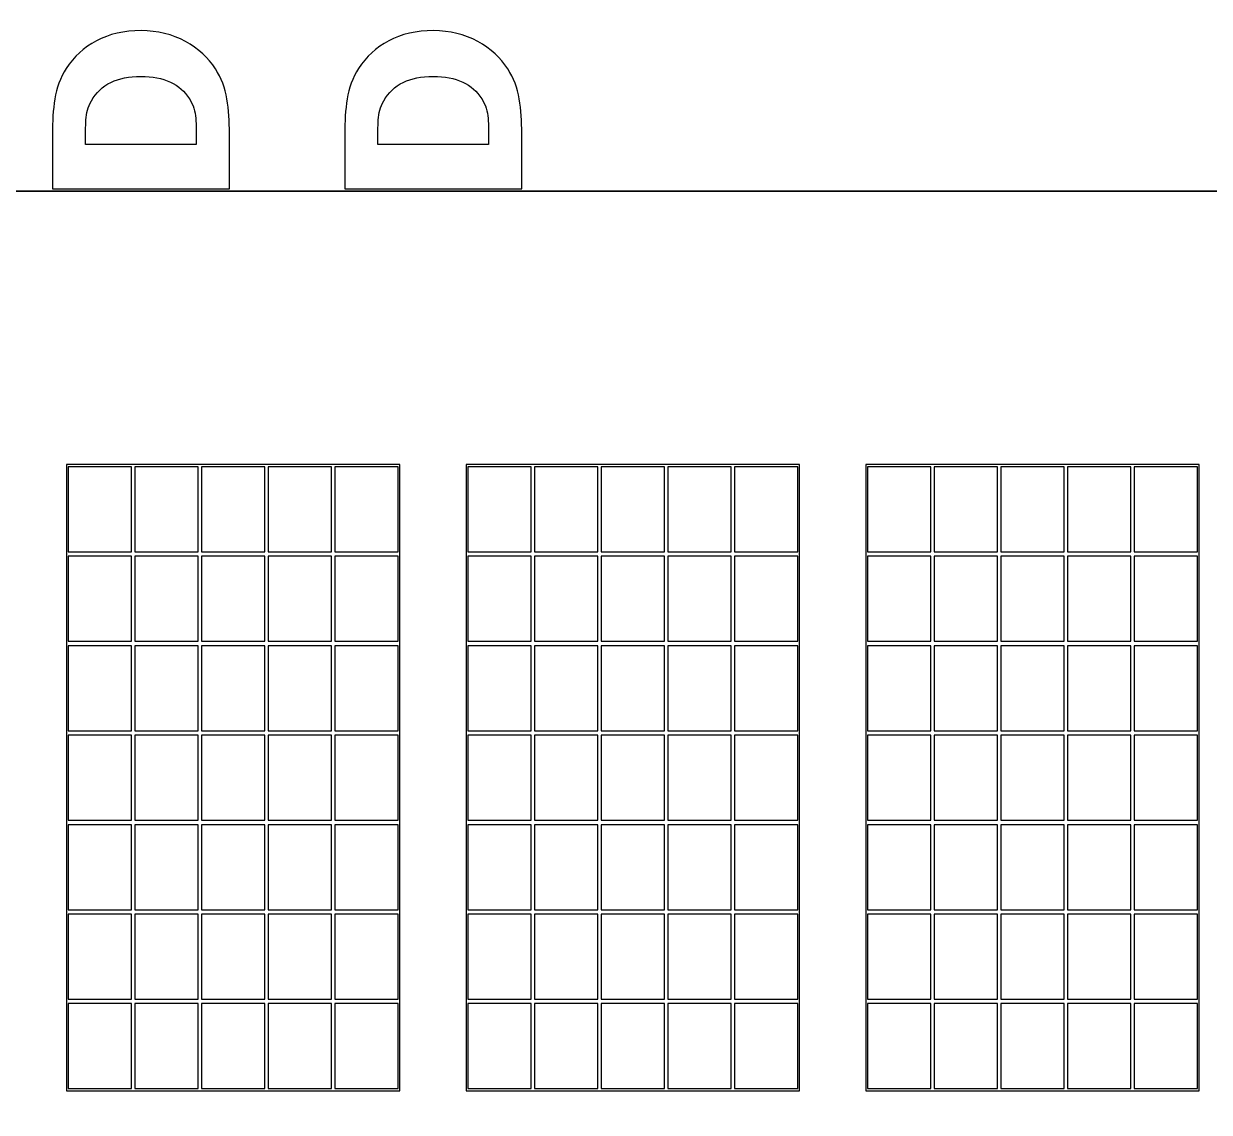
# Model space of a CAD drawing. Header units: centimetres. Extents: x -64.7 to 31.2, y -38.5 to 7.
# Drawn here: x -1.856 to -0.825, y 5.15 to 6.095 of the extents above; entities that cross this region are included whole.
import ezdxf

# ---------------------------------------------------------------- set-up
doc = ezdxf.new("R2010")
doc.units = ezdxf.units.CM
doc.header["$MEASUREMENT"] = 0
doc.layers.add('Layer 1', color=7, linetype='Continuous')

msp = doc.modelspace()

# ---------------------------------------------------------------- linework, layer by layer
at = {"layer": 'Layer 1', "color": 114, "lineweight": 35}
msp.add_open_spline([(-5.5, 6.95), (-5.5, 6.95), (2.5, 6.95), (2.5, 6.95), (2.5, 6.95), (2.5, 6.95), (2.5, 3.35), (2.5, 3.35), (2.5, 3.35), (2.5, 3.35), (-5.5, 3.35), (-5.5, 3.35), (-5.5, 3.35), (-5.5, 3.35), (-5.5, 6.95), (-5.5, 6.95)], degree=3, knots=[0, 0, 0, 0, 0.25, 0.25, 0.25, 0.25, 0.5, 0.5, 0.5, 0.5, 0.75, 0.75, 0.75, 0.75, 1, 1, 1, 1], dxfattribs=at)
at = {"layer": 'Layer 1', "color": 250, "lineweight": 35}
msp.add_open_spline([(-4.8, 6.41), (-4.8, 6.41), (1.8, 6.41), (1.8, 6.41), (1.8, 6.41), (1.8, 6.41), (1.8, 3.89), (1.8, 3.89), (1.8, 3.89), (1.8, 3.89), (-4.8, 3.89), (-4.8, 3.89), (-4.8, 3.89), (-4.8, 3.89), (-4.8, 6.41), (-4.8, 6.41)], degree=3, knots=[0, 0, 0, 0, 0.25, 0.25, 0.25, 0.25, 0.5, 0.5, 0.5, 0.5, 0.75, 0.75, 0.75, 0.75, 1, 1, 1, 1], dxfattribs=at)
at = {"layer": 'Layer 1', "color": 7}
for points in [[(-1.75358, 6.08944), (-1.73922, 6.08944), (-1.72642, 6.0863), (-1.71506, 6.08002), (-1.71506, 6.08002), (-1.70373, 6.07378), (-1.69505, 6.06584), (-1.68899, 6.05624), (-1.68899, 6.05624), (-1.6838, 6.04827), (-1.68048, 6.03956), (-1.679, 6.03017), (-1.679, 6.03017), (-1.67752, 6.02075), (-1.67678, 6.01073), (-1.67678, 6.00012), (-1.67678, 6.00012), (-1.67678, 6.00012), (-1.67678, 5.95196), (-1.67678, 5.95196), (-1.67678, 5.95196), (-1.67678, 5.95196), (-1.83066, 5.95196), (-1.83066, 5.95196), (-1.83066, 5.95196), (-1.83066, 5.95196), (-1.83066, 5.99973), (-1.83066, 5.99973), (-1.83066, 5.99973), (-1.83066, 6.01052), (-1.82996, 6.02068), (-1.82858, 6.0301), (-1.82858, 6.0301), (-1.82721, 6.03956), (-1.82389, 6.04841), (-1.81856, 6.05667), (-1.81856, 6.05667), (-1.81211, 6.06679), (-1.80336, 6.0748), (-1.79239, 6.08066), (-1.79239, 6.08066), (-1.78138, 6.08651), (-1.76843, 6.08944), (-1.75358, 6.08944)], [(-1.49958, 6.08944), (-1.48522, 6.08944), (-1.47242, 6.0863), (-1.46106, 6.08002), (-1.46106, 6.08002), (-1.44973, 6.07378), (-1.44105, 6.06584), (-1.43499, 6.05624), (-1.43499, 6.05624), (-1.4298, 6.04827), (-1.42648, 6.03956), (-1.425, 6.03017), (-1.425, 6.03017), (-1.42352, 6.02075), (-1.42278, 6.01073), (-1.42278, 6.00012), (-1.42278, 6.00012), (-1.42278, 6.00012), (-1.42278, 5.95196), (-1.42278, 5.95196), (-1.42278, 5.95196), (-1.42278, 5.95196), (-1.57666, 5.95196), (-1.57666, 5.95196), (-1.57666, 5.95196), (-1.57666, 5.95196), (-1.57666, 5.99973), (-1.57666, 5.99973), (-1.57666, 5.99973), (-1.57666, 6.01052), (-1.57596, 6.02068), (-1.57458, 6.0301), (-1.57458, 6.0301), (-1.57321, 6.03956), (-1.56989, 6.04841), (-1.56456, 6.05667), (-1.56456, 6.05667), (-1.55811, 6.06679), (-1.54936, 6.0748), (-1.53839, 6.08066), (-1.53839, 6.08066), (-1.52738, 6.08651), (-1.51443, 6.08944), (-1.49958, 6.08944)], [(-1.75386, 6.04975), (-1.76402, 6.04975), (-1.77267, 6.04802), (-1.77986, 6.04453), (-1.77986, 6.04453), (-1.7871, 6.04104), (-1.7927, 6.03571), (-1.79676, 6.02844), (-1.79676, 6.02844), (-1.79969, 6.02322), (-1.80124, 6.01772), (-1.80152, 6.01197), (-1.80152, 6.01197), (-1.80181, 6.00622), (-1.80195, 5.99934), (-1.80195, 5.99137), (-1.80195, 5.99137), (-1.80195, 5.99137), (-1.80195, 5.99063), (-1.80195, 5.99063), (-1.80195, 5.99063), (-1.80195, 5.99063), (-1.7056, 5.99063), (-1.7056, 5.99063), (-1.7056, 5.99063), (-1.7056, 5.99063), (-1.7056, 5.99137), (-1.7056, 5.99137), (-1.7056, 5.99137), (-1.7056, 6.00004), (-1.70574, 6.00735), (-1.70606, 6.01331), (-1.70606, 6.01331), (-1.70638, 6.01927), (-1.70821, 6.02495), (-1.7116, 6.03031), (-1.7116, 6.03031), (-1.71559, 6.03666), (-1.72112, 6.0415), (-1.72815, 6.04478), (-1.72815, 6.04478), (-1.73517, 6.04809), (-1.74374, 6.04975), (-1.75386, 6.04975)], [(-1.49986, 6.04975), (-1.51002, 6.04975), (-1.51867, 6.04802), (-1.52586, 6.04453), (-1.52586, 6.04453), (-1.5331, 6.04104), (-1.5387, 6.03571), (-1.54276, 6.02844), (-1.54276, 6.02844), (-1.54569, 6.02322), (-1.54724, 6.01772), (-1.54752, 6.01197), (-1.54752, 6.01197), (-1.54781, 6.00622), (-1.54795, 5.99934), (-1.54795, 5.99137), (-1.54795, 5.99137), (-1.54795, 5.99137), (-1.54795, 5.99063), (-1.54795, 5.99063), (-1.54795, 5.99063), (-1.54795, 5.99063), (-1.4516, 5.99063), (-1.4516, 5.99063), (-1.4516, 5.99063), (-1.4516, 5.99063), (-1.4516, 5.99137), (-1.4516, 5.99137), (-1.4516, 5.99137), (-1.4516, 6.00004), (-1.45174, 6.00735), (-1.45206, 6.01331), (-1.45206, 6.01331), (-1.45238, 6.01927), (-1.45421, 6.02495), (-1.4576, 6.03031), (-1.4576, 6.03031), (-1.46159, 6.03666), (-1.46712, 6.0415), (-1.47415, 6.04478), (-1.47415, 6.04478), (-1.48117, 6.04809), (-1.48974, 6.04975), (-1.49986, 6.04975)]]:
    msp.add_open_spline(points, degree=3, knots=[0, 0, 0, 0, 0.0909091, 0.0909091, 0.0909091, 0.0909091, 0.1818182, 0.1818182, 0.1818182, 0.1818182, 0.2727273, 0.2727273, 0.2727273, 0.2727273, 0.3636364, 0.3636364, 0.3636364, 0.3636364, 0.4545455, 0.4545455, 0.4545455, 0.4545455, 0.5454545, 0.5454545, 0.5454545, 0.5454545, 0.6363636, 0.6363636, 0.6363636, 0.6363636, 0.7272727, 0.7272727, 0.7272727, 0.7272727, 0.8181818, 0.8181818, 0.8181818, 0.8181818, 0.9090909, 0.9090909, 0.9090909, 0.9090909, 1, 1, 1, 1], dxfattribs=at)
at = {"layer": 'Layer 1', "color": 250, "lineweight": 18}
for points in [[(-1.75358, 6.08944), (-1.73922, 6.08944), (-1.72642, 6.0863), (-1.71506, 6.08002), (-1.71506, 6.08002), (-1.70373, 6.07378), (-1.69505, 6.06584), (-1.68899, 6.05624), (-1.68899, 6.05624), (-1.6838, 6.04827), (-1.68048, 6.03956), (-1.679, 6.03017), (-1.679, 6.03017), (-1.67752, 6.02075), (-1.67678, 6.01073), (-1.67678, 6.00012), (-1.67678, 6.00012), (-1.67678, 6.00012), (-1.67678, 5.95196), (-1.67678, 5.95196), (-1.67678, 5.95196), (-1.67678, 5.95196), (-1.83066, 5.95196), (-1.83066, 5.95196), (-1.83066, 5.95196), (-1.83066, 5.95196), (-1.83066, 5.99973), (-1.83066, 5.99973), (-1.83066, 5.99973), (-1.83066, 6.01052), (-1.82996, 6.02068), (-1.82858, 6.0301), (-1.82858, 6.0301), (-1.82721, 6.03956), (-1.82389, 6.04841), (-1.81856, 6.05667), (-1.81856, 6.05667), (-1.81211, 6.06679), (-1.80336, 6.0748), (-1.79239, 6.08066), (-1.79239, 6.08066), (-1.78138, 6.08651), (-1.76843, 6.08944), (-1.75358, 6.08944)], [(-1.49958, 6.08944), (-1.48522, 6.08944), (-1.47242, 6.0863), (-1.46106, 6.08002), (-1.46106, 6.08002), (-1.44973, 6.07378), (-1.44105, 6.06584), (-1.43499, 6.05624), (-1.43499, 6.05624), (-1.4298, 6.04827), (-1.42648, 6.03956), (-1.425, 6.03017), (-1.425, 6.03017), (-1.42352, 6.02075), (-1.42278, 6.01073), (-1.42278, 6.00012), (-1.42278, 6.00012), (-1.42278, 6.00012), (-1.42278, 5.95196), (-1.42278, 5.95196), (-1.42278, 5.95196), (-1.42278, 5.95196), (-1.57666, 5.95196), (-1.57666, 5.95196), (-1.57666, 5.95196), (-1.57666, 5.95196), (-1.57666, 5.99973), (-1.57666, 5.99973), (-1.57666, 5.99973), (-1.57666, 6.01052), (-1.57596, 6.02068), (-1.57458, 6.0301), (-1.57458, 6.0301), (-1.57321, 6.03956), (-1.56989, 6.04841), (-1.56456, 6.05667), (-1.56456, 6.05667), (-1.55811, 6.06679), (-1.54936, 6.0748), (-1.53839, 6.08066), (-1.53839, 6.08066), (-1.52738, 6.08651), (-1.51443, 6.08944), (-1.49958, 6.08944)], [(-1.75386, 6.04975), (-1.76402, 6.04975), (-1.77267, 6.04802), (-1.77986, 6.04453), (-1.77986, 6.04453), (-1.7871, 6.04104), (-1.7927, 6.03571), (-1.79676, 6.02844), (-1.79676, 6.02844), (-1.79969, 6.02322), (-1.80124, 6.01772), (-1.80152, 6.01197), (-1.80152, 6.01197), (-1.80181, 6.00622), (-1.80195, 5.99934), (-1.80195, 5.99137), (-1.80195, 5.99137), (-1.80195, 5.99137), (-1.80195, 5.99063), (-1.80195, 5.99063), (-1.80195, 5.99063), (-1.80195, 5.99063), (-1.7056, 5.99063), (-1.7056, 5.99063), (-1.7056, 5.99063), (-1.7056, 5.99063), (-1.7056, 5.99137), (-1.7056, 5.99137), (-1.7056, 5.99137), (-1.7056, 6.00004), (-1.70574, 6.00735), (-1.70606, 6.01331), (-1.70606, 6.01331), (-1.70638, 6.01927), (-1.70821, 6.02495), (-1.7116, 6.03031), (-1.7116, 6.03031), (-1.71559, 6.03666), (-1.72112, 6.0415), (-1.72815, 6.04478), (-1.72815, 6.04478), (-1.73517, 6.04809), (-1.74374, 6.04975), (-1.75386, 6.04975)], [(-1.49986, 6.04975), (-1.51002, 6.04975), (-1.51867, 6.04802), (-1.52586, 6.04453), (-1.52586, 6.04453), (-1.5331, 6.04104), (-1.5387, 6.03571), (-1.54276, 6.02844), (-1.54276, 6.02844), (-1.54569, 6.02322), (-1.54724, 6.01772), (-1.54752, 6.01197), (-1.54752, 6.01197), (-1.54781, 6.00622), (-1.54795, 5.99934), (-1.54795, 5.99137), (-1.54795, 5.99137), (-1.54795, 5.99137), (-1.54795, 5.99063), (-1.54795, 5.99063), (-1.54795, 5.99063), (-1.54795, 5.99063), (-1.4516, 5.99063), (-1.4516, 5.99063), (-1.4516, 5.99063), (-1.4516, 5.99063), (-1.4516, 5.99137), (-1.4516, 5.99137), (-1.4516, 5.99137), (-1.4516, 6.00004), (-1.45174, 6.00735), (-1.45206, 6.01331), (-1.45206, 6.01331), (-1.45238, 6.01927), (-1.45421, 6.02495), (-1.4576, 6.03031), (-1.4576, 6.03031), (-1.46159, 6.03666), (-1.46712, 6.0415), (-1.47415, 6.04478), (-1.47415, 6.04478), (-1.48117, 6.04809), (-1.48974, 6.04975), (-1.49986, 6.04975)]]:
    msp.add_open_spline(points, degree=3, knots=[0, 0, 0, 0, 0.0909091, 0.0909091, 0.0909091, 0.0909091, 0.1818182, 0.1818182, 0.1818182, 0.1818182, 0.2727273, 0.2727273, 0.2727273, 0.2727273, 0.3636364, 0.3636364, 0.3636364, 0.3636364, 0.4545455, 0.4545455, 0.4545455, 0.4545455, 0.5454545, 0.5454545, 0.5454545, 0.5454545, 0.6363636, 0.6363636, 0.6363636, 0.6363636, 0.7272727, 0.7272727, 0.7272727, 0.7272727, 0.8181818, 0.8181818, 0.8181818, 0.8181818, 0.9090909, 0.9090909, 0.9090909, 0.9090909, 1, 1, 1, 1], dxfattribs=at)
at = {"layer": 'Layer 1', "color": 52, "lineweight": 35}
msp.add_open_spline([(-4.3105, 5.95), (-4.3105, 5.95), (1.3105, 5.95), (1.3105, 5.95), (1.3105, 5.95), (1.3105, 5.95), (1.3105, 4.35), (1.3105, 4.35), (1.3105, 4.35), (1.3105, 4.35), (-4.3105, 4.35), (-4.3105, 4.35), (-4.3105, 4.35), (-4.3105, 4.35), (-4.3105, 5.95), (-4.3105, 5.95)], degree=3, knots=[0, 0, 0, 0, 0.25, 0.25, 0.25, 0.25, 0.5, 0.5, 0.5, 0.5, 0.75, 0.75, 0.75, 0.75, 1, 1, 1, 1], dxfattribs=at)
at = {"layer": 'Layer 1', "color": 52}
for points in [[(-1.81849, 5.71262), (-1.81849, 5.71262), (-1.52886, 5.71262), (-1.52886, 5.71262), (-1.52886, 5.71262), (-1.52886, 5.71262), (-1.52886, 5.16859), (-1.52886, 5.16859), (-1.52886, 5.16859), (-1.52886, 5.16859), (-1.81849, 5.16859), (-1.81849, 5.16859), (-1.81849, 5.16859), (-1.81849, 5.16859), (-1.81849, 5.71262), (-1.81849, 5.71262)], [(-1.81705, 5.71068), (-1.81705, 5.71068), (-1.76202, 5.71068), (-1.76202, 5.71068), (-1.76202, 5.71068), (-1.76202, 5.71068), (-1.76202, 5.63684), (-1.76202, 5.63684), (-1.76202, 5.63684), (-1.76202, 5.63684), (-1.81705, 5.63684), (-1.81705, 5.63684), (-1.81705, 5.63684), (-1.81705, 5.63684), (-1.81705, 5.71068), (-1.81705, 5.71068)], [(-1.64327, 5.71068), (-1.64327, 5.71068), (-1.58824, 5.71068), (-1.58824, 5.71068), (-1.58824, 5.71068), (-1.58824, 5.71068), (-1.58824, 5.63684), (-1.58824, 5.63684), (-1.58824, 5.63684), (-1.58824, 5.63684), (-1.64327, 5.63684), (-1.64327, 5.63684), (-1.64327, 5.63684), (-1.64327, 5.63684), (-1.64327, 5.71068), (-1.64327, 5.71068)], [(-1.58534, 5.71068), (-1.58534, 5.71068), (-1.53031, 5.71068), (-1.53031, 5.71068), (-1.53031, 5.71068), (-1.53031, 5.71068), (-1.53031, 5.63684), (-1.53031, 5.63684), (-1.53031, 5.63684), (-1.53031, 5.63684), (-1.58534, 5.63684), (-1.58534, 5.63684), (-1.58534, 5.63684), (-1.58534, 5.63684), (-1.58534, 5.71068), (-1.58534, 5.71068)], [(-1.47114, 5.71262), (-1.47114, 5.71262), (-1.18151, 5.71262), (-1.18151, 5.71262), (-1.18151, 5.71262), (-1.18151, 5.71262), (-1.18151, 5.16859), (-1.18151, 5.16859), (-1.18151, 5.16859), (-1.18151, 5.16859), (-1.47114, 5.16859), (-1.47114, 5.16859), (-1.47114, 5.16859), (-1.47114, 5.16859), (-1.47114, 5.71262), (-1.47114, 5.71262)], [(-1.46969, 5.71068), (-1.46969, 5.71068), (-1.41466, 5.71068), (-1.41466, 5.71068), (-1.41466, 5.71068), (-1.41466, 5.71068), (-1.41466, 5.63684), (-1.41466, 5.63684), (-1.41466, 5.63684), (-1.41466, 5.63684), (-1.46969, 5.63684), (-1.46969, 5.63684), (-1.46969, 5.63684), (-1.46969, 5.63684), (-1.46969, 5.71068), (-1.46969, 5.71068)], [(-1.41176, 5.71068), (-1.41176, 5.71068), (-1.35673, 5.71068), (-1.35673, 5.71068), (-1.35673, 5.71068), (-1.35673, 5.71068), (-1.35673, 5.63684), (-1.35673, 5.63684), (-1.35673, 5.63684), (-1.35673, 5.63684), (-1.41176, 5.63684), (-1.41176, 5.63684), (-1.41176, 5.63684), (-1.41176, 5.63684), (-1.41176, 5.71068), (-1.41176, 5.71068)], [(-1.35384, 5.71068), (-1.35384, 5.71068), (-1.29881, 5.71068), (-1.29881, 5.71068), (-1.29881, 5.71068), (-1.29881, 5.71068), (-1.29881, 5.63684), (-1.29881, 5.63684), (-1.29881, 5.63684), (-1.29881, 5.63684), (-1.35384, 5.63684), (-1.35384, 5.63684), (-1.35384, 5.63684), (-1.35384, 5.63684), (-1.35384, 5.71068), (-1.35384, 5.71068)], [(-1.29591, 5.71068), (-1.29591, 5.71068), (-1.24088, 5.71068), (-1.24088, 5.71068), (-1.24088, 5.71068), (-1.24088, 5.71068), (-1.24088, 5.63684), (-1.24088, 5.63684), (-1.24088, 5.63684), (-1.24088, 5.63684), (-1.29591, 5.63684), (-1.29591, 5.63684), (-1.29591, 5.63684), (-1.29591, 5.63684), (-1.29591, 5.71068), (-1.29591, 5.71068)], [(-1.23798, 5.71068), (-1.23798, 5.71068), (-1.18295, 5.71068), (-1.18295, 5.71068), (-1.18295, 5.71068), (-1.18295, 5.71068), (-1.18295, 5.63684), (-1.18295, 5.63684), (-1.18295, 5.63684), (-1.18295, 5.63684), (-1.23798, 5.63684), (-1.23798, 5.63684), (-1.23798, 5.63684), (-1.23798, 5.63684), (-1.23798, 5.71068), (-1.23798, 5.71068)], [(-1.12378, 5.71262), (-1.12378, 5.71262), (-0.83415, 5.71262), (-0.83415, 5.71262), (-0.83415, 5.71262), (-0.83415, 5.71262), (-0.83415, 5.16859), (-0.83415, 5.16859), (-0.83415, 5.16859), (-0.83415, 5.16859), (-1.12378, 5.16859), (-1.12378, 5.16859), (-1.12378, 5.16859), (-1.12378, 5.16859), (-1.12378, 5.71262), (-1.12378, 5.71262)], [(-1.12233, 5.71068), (-1.12233, 5.71068), (-1.0673, 5.71068), (-1.0673, 5.71068), (-1.0673, 5.71068), (-1.0673, 5.71068), (-1.0673, 5.63684), (-1.0673, 5.63684), (-1.0673, 5.63684), (-1.0673, 5.63684), (-1.12233, 5.63684), (-1.12233, 5.63684), (-1.12233, 5.63684), (-1.12233, 5.63684), (-1.12233, 5.71068), (-1.12233, 5.71068)], [(-1.0644, 5.71068), (-1.0644, 5.71068), (-1.00937, 5.71068), (-1.00937, 5.71068), (-1.00937, 5.71068), (-1.00937, 5.71068), (-1.00937, 5.63684), (-1.00937, 5.63684), (-1.00937, 5.63684), (-1.00937, 5.63684), (-1.0644, 5.63684), (-1.0644, 5.63684), (-1.0644, 5.63684), (-1.0644, 5.63684), (-1.0644, 5.71068), (-1.0644, 5.71068)], [(-1.00648, 5.71068), (-1.00648, 5.71068), (-0.95145, 5.71068), (-0.95145, 5.71068), (-0.95145, 5.71068), (-0.95145, 5.71068), (-0.95145, 5.63684), (-0.95145, 5.63684), (-0.95145, 5.63684), (-0.95145, 5.63684), (-1.00648, 5.63684), (-1.00648, 5.63684), (-1.00648, 5.63684), (-1.00648, 5.63684), (-1.00648, 5.71068), (-1.00648, 5.71068)], [(-0.94855, 5.71068), (-0.94855, 5.71068), (-0.89352, 5.71068), (-0.89352, 5.71068), (-0.89352, 5.71068), (-0.89352, 5.71068), (-0.89352, 5.63684), (-0.89352, 5.63684), (-0.89352, 5.63684), (-0.89352, 5.63684), (-0.94855, 5.63684), (-0.94855, 5.63684), (-0.94855, 5.63684), (-0.94855, 5.63684), (-0.94855, 5.71068), (-0.94855, 5.71068)], [(-0.89063, 5.71068), (-0.89063, 5.71068), (-0.8356, 5.71068), (-0.8356, 5.71068), (-0.8356, 5.71068), (-0.8356, 5.71068), (-0.8356, 5.63684), (-0.8356, 5.63684), (-0.8356, 5.63684), (-0.8356, 5.63684), (-0.89063, 5.63684), (-0.89063, 5.63684), (-0.89063, 5.63684), (-0.89063, 5.63684), (-0.89063, 5.71068), (-0.89063, 5.71068)], [(-1.81705, 5.63296), (-1.81705, 5.63296), (-1.76202, 5.63296), (-1.76202, 5.63296), (-1.76202, 5.63296), (-1.76202, 5.63296), (-1.76202, 5.55913), (-1.76202, 5.55913), (-1.76202, 5.55913), (-1.76202, 5.55913), (-1.81705, 5.55913), (-1.81705, 5.55913), (-1.81705, 5.55913), (-1.81705, 5.55913), (-1.81705, 5.63296), (-1.81705, 5.63296)], [(-1.75912, 5.63296), (-1.75912, 5.63296), (-1.70409, 5.63296), (-1.70409, 5.63296), (-1.70409, 5.63296), (-1.70409, 5.63296), (-1.70409, 5.55913), (-1.70409, 5.55913), (-1.70409, 5.55913), (-1.70409, 5.55913), (-1.75912, 5.55913), (-1.75912, 5.55913), (-1.75912, 5.55913), (-1.75912, 5.55913), (-1.75912, 5.63296), (-1.75912, 5.63296)], [(-1.64327, 5.63296), (-1.64327, 5.63296), (-1.58824, 5.63296), (-1.58824, 5.63296), (-1.58824, 5.63296), (-1.58824, 5.63296), (-1.58824, 5.55913), (-1.58824, 5.55913), (-1.58824, 5.55913), (-1.58824, 5.55913), (-1.64327, 5.55913), (-1.64327, 5.55913), (-1.64327, 5.55913), (-1.64327, 5.55913), (-1.64327, 5.63296), (-1.64327, 5.63296)], [(-1.58534, 5.63296), (-1.58534, 5.63296), (-1.53031, 5.63296), (-1.53031, 5.63296), (-1.53031, 5.63296), (-1.53031, 5.63296), (-1.53031, 5.55913), (-1.53031, 5.55913), (-1.53031, 5.55913), (-1.53031, 5.55913), (-1.58534, 5.55913), (-1.58534, 5.55913), (-1.58534, 5.55913), (-1.58534, 5.55913), (-1.58534, 5.63296), (-1.58534, 5.63296)], [(-1.46969, 5.63296), (-1.46969, 5.63296), (-1.41466, 5.63296), (-1.41466, 5.63296), (-1.41466, 5.63296), (-1.41466, 5.63296), (-1.41466, 5.55913), (-1.41466, 5.55913), (-1.41466, 5.55913), (-1.41466, 5.55913), (-1.46969, 5.55913), (-1.46969, 5.55913), (-1.46969, 5.55913), (-1.46969, 5.55913), (-1.46969, 5.63296), (-1.46969, 5.63296)], [(-1.41176, 5.63296), (-1.41176, 5.63296), (-1.35673, 5.63296), (-1.35673, 5.63296), (-1.35673, 5.63296), (-1.35673, 5.63296), (-1.35673, 5.55913), (-1.35673, 5.55913), (-1.35673, 5.55913), (-1.35673, 5.55913), (-1.41176, 5.55913), (-1.41176, 5.55913), (-1.41176, 5.55913), (-1.41176, 5.55913), (-1.41176, 5.63296), (-1.41176, 5.63296)], [(-1.35384, 5.63296), (-1.35384, 5.63296), (-1.29881, 5.63296), (-1.29881, 5.63296), (-1.29881, 5.63296), (-1.29881, 5.63296), (-1.29881, 5.55913), (-1.29881, 5.55913), (-1.29881, 5.55913), (-1.29881, 5.55913), (-1.35384, 5.55913), (-1.35384, 5.55913), (-1.35384, 5.55913), (-1.35384, 5.55913), (-1.35384, 5.63296), (-1.35384, 5.63296)], [(-1.29591, 5.63296), (-1.29591, 5.63296), (-1.24088, 5.63296), (-1.24088, 5.63296), (-1.24088, 5.63296), (-1.24088, 5.63296), (-1.24088, 5.55913), (-1.24088, 5.55913), (-1.24088, 5.55913), (-1.24088, 5.55913), (-1.29591, 5.55913), (-1.29591, 5.55913), (-1.29591, 5.55913), (-1.29591, 5.55913), (-1.29591, 5.63296), (-1.29591, 5.63296)], [(-1.23798, 5.63296), (-1.23798, 5.63296), (-1.18295, 5.63296), (-1.18295, 5.63296), (-1.18295, 5.63296), (-1.18295, 5.63296), (-1.18295, 5.55913), (-1.18295, 5.55913), (-1.18295, 5.55913), (-1.18295, 5.55913), (-1.23798, 5.55913), (-1.23798, 5.55913), (-1.23798, 5.55913), (-1.23798, 5.55913), (-1.23798, 5.63296), (-1.23798, 5.63296)], [(-1.12233, 5.63296), (-1.12233, 5.63296), (-1.0673, 5.63296), (-1.0673, 5.63296), (-1.0673, 5.63296), (-1.0673, 5.63296), (-1.0673, 5.55913), (-1.0673, 5.55913), (-1.0673, 5.55913), (-1.0673, 5.55913), (-1.12233, 5.55913), (-1.12233, 5.55913), (-1.12233, 5.55913), (-1.12233, 5.55913), (-1.12233, 5.63296), (-1.12233, 5.63296)], [(-1.0644, 5.63296), (-1.0644, 5.63296), (-1.00937, 5.63296), (-1.00937, 5.63296), (-1.00937, 5.63296), (-1.00937, 5.63296), (-1.00937, 5.55913), (-1.00937, 5.55913), (-1.00937, 5.55913), (-1.00937, 5.55913), (-1.0644, 5.55913), (-1.0644, 5.55913), (-1.0644, 5.55913), (-1.0644, 5.55913), (-1.0644, 5.63296), (-1.0644, 5.63296)], [(-1.00648, 5.63296), (-1.00648, 5.63296), (-0.95145, 5.63296), (-0.95145, 5.63296), (-0.95145, 5.63296), (-0.95145, 5.63296), (-0.95145, 5.55913), (-0.95145, 5.55913), (-0.95145, 5.55913), (-0.95145, 5.55913), (-1.00648, 5.55913), (-1.00648, 5.55913), (-1.00648, 5.55913), (-1.00648, 5.55913), (-1.00648, 5.63296), (-1.00648, 5.63296)], [(-0.94855, 5.63296), (-0.94855, 5.63296), (-0.89352, 5.63296), (-0.89352, 5.63296), (-0.89352, 5.63296), (-0.89352, 5.63296), (-0.89352, 5.55913), (-0.89352, 5.55913), (-0.89352, 5.55913), (-0.89352, 5.55913), (-0.94855, 5.55913), (-0.94855, 5.55913), (-0.94855, 5.55913), (-0.94855, 5.55913), (-0.94855, 5.63296), (-0.94855, 5.63296)], [(-0.89063, 5.63296), (-0.89063, 5.63296), (-0.8356, 5.63296), (-0.8356, 5.63296), (-0.8356, 5.63296), (-0.8356, 5.63296), (-0.8356, 5.55913), (-0.8356, 5.55913), (-0.8356, 5.55913), (-0.8356, 5.55913), (-0.89063, 5.55913), (-0.89063, 5.55913), (-0.89063, 5.55913), (-0.89063, 5.55913), (-0.89063, 5.63296), (-0.89063, 5.63296)], [(-1.81705, 5.55524), (-1.81705, 5.55524), (-1.76202, 5.55524), (-1.76202, 5.55524), (-1.76202, 5.55524), (-1.76202, 5.55524), (-1.76202, 5.48141), (-1.76202, 5.48141), (-1.76202, 5.48141), (-1.76202, 5.48141), (-1.81705, 5.48141), (-1.81705, 5.48141), (-1.81705, 5.48141), (-1.81705, 5.48141), (-1.81705, 5.55524), (-1.81705, 5.55524)], [(-1.75912, 5.55524), (-1.75912, 5.55524), (-1.70409, 5.55524), (-1.70409, 5.55524), (-1.70409, 5.55524), (-1.70409, 5.55524), (-1.70409, 5.48141), (-1.70409, 5.48141), (-1.70409, 5.48141), (-1.70409, 5.48141), (-1.75912, 5.48141), (-1.75912, 5.48141), (-1.75912, 5.48141), (-1.75912, 5.48141), (-1.75912, 5.55524), (-1.75912, 5.55524)], [(-1.64327, 5.55524), (-1.64327, 5.55524), (-1.58824, 5.55524), (-1.58824, 5.55524), (-1.58824, 5.55524), (-1.58824, 5.55524), (-1.58824, 5.48141), (-1.58824, 5.48141), (-1.58824, 5.48141), (-1.58824, 5.48141), (-1.64327, 5.48141), (-1.64327, 5.48141), (-1.64327, 5.48141), (-1.64327, 5.48141), (-1.64327, 5.55524), (-1.64327, 5.55524)], [(-1.58534, 5.55524), (-1.58534, 5.55524), (-1.53031, 5.55524), (-1.53031, 5.55524), (-1.53031, 5.55524), (-1.53031, 5.55524), (-1.53031, 5.48141), (-1.53031, 5.48141), (-1.53031, 5.48141), (-1.53031, 5.48141), (-1.58534, 5.48141), (-1.58534, 5.48141), (-1.58534, 5.48141), (-1.58534, 5.48141), (-1.58534, 5.55524), (-1.58534, 5.55524)], [(-1.46969, 5.55524), (-1.46969, 5.55524), (-1.41466, 5.55524), (-1.41466, 5.55524), (-1.41466, 5.55524), (-1.41466, 5.55524), (-1.41466, 5.48141), (-1.41466, 5.48141), (-1.41466, 5.48141), (-1.41466, 5.48141), (-1.46969, 5.48141), (-1.46969, 5.48141), (-1.46969, 5.48141), (-1.46969, 5.48141), (-1.46969, 5.55524), (-1.46969, 5.55524)], [(-1.23798, 5.55524), (-1.23798, 5.55524), (-1.18295, 5.55524), (-1.18295, 5.55524), (-1.18295, 5.55524), (-1.18295, 5.55524), (-1.18295, 5.48141), (-1.18295, 5.48141), (-1.18295, 5.48141), (-1.18295, 5.48141), (-1.23798, 5.48141), (-1.23798, 5.48141), (-1.23798, 5.48141), (-1.23798, 5.48141), (-1.23798, 5.55524), (-1.23798, 5.55524)], [(-1.0644, 5.55524), (-1.0644, 5.55524), (-1.00937, 5.55524), (-1.00937, 5.55524), (-1.00937, 5.55524), (-1.00937, 5.55524), (-1.00937, 5.48141), (-1.00937, 5.48141), (-1.00937, 5.48141), (-1.00937, 5.48141), (-1.0644, 5.48141), (-1.0644, 5.48141), (-1.0644, 5.48141), (-1.0644, 5.48141), (-1.0644, 5.55524), (-1.0644, 5.55524)], [(-1.00648, 5.55524), (-1.00648, 5.55524), (-0.95145, 5.55524), (-0.95145, 5.55524), (-0.95145, 5.55524), (-0.95145, 5.55524), (-0.95145, 5.48141), (-0.95145, 5.48141), (-0.95145, 5.48141), (-0.95145, 5.48141), (-1.00648, 5.48141), (-1.00648, 5.48141), (-1.00648, 5.48141), (-1.00648, 5.48141), (-1.00648, 5.55524), (-1.00648, 5.55524)], [(-0.94855, 5.55524), (-0.94855, 5.55524), (-0.89352, 5.55524), (-0.89352, 5.55524), (-0.89352, 5.55524), (-0.89352, 5.55524), (-0.89352, 5.48141), (-0.89352, 5.48141), (-0.89352, 5.48141), (-0.89352, 5.48141), (-0.94855, 5.48141), (-0.94855, 5.48141), (-0.94855, 5.48141), (-0.94855, 5.48141), (-0.94855, 5.55524), (-0.94855, 5.55524)], [(-1.81705, 5.47752), (-1.81705, 5.47752), (-1.76202, 5.47752), (-1.76202, 5.47752), (-1.76202, 5.47752), (-1.76202, 5.47752), (-1.76202, 5.40369), (-1.76202, 5.40369), (-1.76202, 5.40369), (-1.76202, 5.40369), (-1.81705, 5.40369), (-1.81705, 5.40369), (-1.81705, 5.40369), (-1.81705, 5.40369), (-1.81705, 5.47752), (-1.81705, 5.47752)], [(-1.75912, 5.47752), (-1.75912, 5.47752), (-1.70409, 5.47752), (-1.70409, 5.47752), (-1.70409, 5.47752), (-1.70409, 5.47752), (-1.70409, 5.40369), (-1.70409, 5.40369), (-1.70409, 5.40369), (-1.70409, 5.40369), (-1.75912, 5.40369), (-1.75912, 5.40369), (-1.75912, 5.40369), (-1.75912, 5.40369), (-1.75912, 5.47752), (-1.75912, 5.47752)], [(-1.64327, 5.47752), (-1.64327, 5.47752), (-1.58824, 5.47752), (-1.58824, 5.47752), (-1.58824, 5.47752), (-1.58824, 5.47752), (-1.58824, 5.40369), (-1.58824, 5.40369), (-1.58824, 5.40369), (-1.58824, 5.40369), (-1.64327, 5.40369), (-1.64327, 5.40369), (-1.64327, 5.40369), (-1.64327, 5.40369), (-1.64327, 5.47752), (-1.64327, 5.47752)], [(-1.58534, 5.47752), (-1.58534, 5.47752), (-1.53031, 5.47752), (-1.53031, 5.47752), (-1.53031, 5.47752), (-1.53031, 5.47752), (-1.53031, 5.40369), (-1.53031, 5.40369), (-1.53031, 5.40369), (-1.53031, 5.40369), (-1.58534, 5.40369), (-1.58534, 5.40369), (-1.58534, 5.40369), (-1.58534, 5.40369), (-1.58534, 5.47752), (-1.58534, 5.47752)], [(-1.41176, 5.47752), (-1.41176, 5.47752), (-1.35673, 5.47752), (-1.35673, 5.47752), (-1.35673, 5.47752), (-1.35673, 5.47752), (-1.35673, 5.40369), (-1.35673, 5.40369), (-1.35673, 5.40369), (-1.35673, 5.40369), (-1.41176, 5.40369), (-1.41176, 5.40369), (-1.41176, 5.40369), (-1.41176, 5.40369), (-1.41176, 5.47752), (-1.41176, 5.47752)], [(-1.35384, 5.47752), (-1.35384, 5.47752), (-1.29881, 5.47752), (-1.29881, 5.47752), (-1.29881, 5.47752), (-1.29881, 5.47752), (-1.29881, 5.40369), (-1.29881, 5.40369), (-1.29881, 5.40369), (-1.29881, 5.40369), (-1.35384, 5.40369), (-1.35384, 5.40369), (-1.35384, 5.40369), (-1.35384, 5.40369), (-1.35384, 5.47752), (-1.35384, 5.47752)], [(-1.29591, 5.47752), (-1.29591, 5.47752), (-1.24088, 5.47752), (-1.24088, 5.47752), (-1.24088, 5.47752), (-1.24088, 5.47752), (-1.24088, 5.40369), (-1.24088, 5.40369), (-1.24088, 5.40369), (-1.24088, 5.40369), (-1.29591, 5.40369), (-1.29591, 5.40369), (-1.29591, 5.40369), (-1.29591, 5.40369), (-1.29591, 5.47752), (-1.29591, 5.47752)], [(-1.0644, 5.47752), (-1.0644, 5.47752), (-1.00937, 5.47752), (-1.00937, 5.47752), (-1.00937, 5.47752), (-1.00937, 5.47752), (-1.00937, 5.40369), (-1.00937, 5.40369), (-1.00937, 5.40369), (-1.00937, 5.40369), (-1.0644, 5.40369), (-1.0644, 5.40369), (-1.0644, 5.40369), (-1.0644, 5.40369), (-1.0644, 5.47752), (-1.0644, 5.47752)], [(-1.00648, 5.47752), (-1.00648, 5.47752), (-0.95145, 5.47752), (-0.95145, 5.47752), (-0.95145, 5.47752), (-0.95145, 5.47752), (-0.95145, 5.40369), (-0.95145, 5.40369), (-0.95145, 5.40369), (-0.95145, 5.40369), (-1.00648, 5.40369), (-1.00648, 5.40369), (-1.00648, 5.40369), (-1.00648, 5.40369), (-1.00648, 5.47752), (-1.00648, 5.47752)], [(-0.94855, 5.47752), (-0.94855, 5.47752), (-0.89352, 5.47752), (-0.89352, 5.47752), (-0.89352, 5.47752), (-0.89352, 5.47752), (-0.89352, 5.40369), (-0.89352, 5.40369), (-0.89352, 5.40369), (-0.89352, 5.40369), (-0.94855, 5.40369), (-0.94855, 5.40369), (-0.94855, 5.40369), (-0.94855, 5.40369), (-0.94855, 5.47752), (-0.94855, 5.47752)], [(-1.81705, 5.3998), (-1.81705, 5.3998), (-1.76202, 5.3998), (-1.76202, 5.3998), (-1.76202, 5.3998), (-1.76202, 5.3998), (-1.76202, 5.32597), (-1.76202, 5.32597), (-1.76202, 5.32597), (-1.76202, 5.32597), (-1.81705, 5.32597), (-1.81705, 5.32597), (-1.81705, 5.32597), (-1.81705, 5.32597), (-1.81705, 5.3998), (-1.81705, 5.3998)], [(-1.75912, 5.3998), (-1.75912, 5.3998), (-1.70409, 5.3998), (-1.70409, 5.3998), (-1.70409, 5.3998), (-1.70409, 5.3998), (-1.70409, 5.32597), (-1.70409, 5.32597), (-1.70409, 5.32597), (-1.70409, 5.32597), (-1.75912, 5.32597), (-1.75912, 5.32597), (-1.75912, 5.32597), (-1.75912, 5.32597), (-1.75912, 5.3998), (-1.75912, 5.3998)], [(-1.64327, 5.3998), (-1.64327, 5.3998), (-1.58824, 5.3998), (-1.58824, 5.3998), (-1.58824, 5.3998), (-1.58824, 5.3998), (-1.58824, 5.32597), (-1.58824, 5.32597), (-1.58824, 5.32597), (-1.58824, 5.32597), (-1.64327, 5.32597), (-1.64327, 5.32597), (-1.64327, 5.32597), (-1.64327, 5.32597), (-1.64327, 5.3998), (-1.64327, 5.3998)], [(-1.58534, 5.3998), (-1.58534, 5.3998), (-1.53031, 5.3998), (-1.53031, 5.3998), (-1.53031, 5.3998), (-1.53031, 5.3998), (-1.53031, 5.32597), (-1.53031, 5.32597), (-1.53031, 5.32597), (-1.53031, 5.32597), (-1.58534, 5.32597), (-1.58534, 5.32597), (-1.58534, 5.32597), (-1.58534, 5.32597), (-1.58534, 5.3998), (-1.58534, 5.3998)], [(-1.41176, 5.3998), (-1.41176, 5.3998), (-1.35673, 5.3998), (-1.35673, 5.3998), (-1.35673, 5.3998), (-1.35673, 5.3998), (-1.35673, 5.32597), (-1.35673, 5.32597), (-1.35673, 5.32597), (-1.35673, 5.32597), (-1.41176, 5.32597), (-1.41176, 5.32597), (-1.41176, 5.32597), (-1.41176, 5.32597), (-1.41176, 5.3998), (-1.41176, 5.3998)], [(-1.35384, 5.3998), (-1.35384, 5.3998), (-1.29881, 5.3998), (-1.29881, 5.3998), (-1.29881, 5.3998), (-1.29881, 5.3998), (-1.29881, 5.32597), (-1.29881, 5.32597), (-1.29881, 5.32597), (-1.29881, 5.32597), (-1.35384, 5.32597), (-1.35384, 5.32597), (-1.35384, 5.32597), (-1.35384, 5.32597), (-1.35384, 5.3998), (-1.35384, 5.3998)], [(-1.29591, 5.3998), (-1.29591, 5.3998), (-1.24088, 5.3998), (-1.24088, 5.3998), (-1.24088, 5.3998), (-1.24088, 5.3998), (-1.24088, 5.32597), (-1.24088, 5.32597), (-1.24088, 5.32597), (-1.24088, 5.32597), (-1.29591, 5.32597), (-1.29591, 5.32597), (-1.29591, 5.32597), (-1.29591, 5.32597), (-1.29591, 5.3998), (-1.29591, 5.3998)], [(-1.0644, 5.3998), (-1.0644, 5.3998), (-1.00937, 5.3998), (-1.00937, 5.3998), (-1.00937, 5.3998), (-1.00937, 5.3998), (-1.00937, 5.32597), (-1.00937, 5.32597), (-1.00937, 5.32597), (-1.00937, 5.32597), (-1.0644, 5.32597), (-1.0644, 5.32597), (-1.0644, 5.32597), (-1.0644, 5.32597), (-1.0644, 5.3998), (-1.0644, 5.3998)], [(-1.00648, 5.3998), (-1.00648, 5.3998), (-0.95145, 5.3998), (-0.95145, 5.3998), (-0.95145, 5.3998), (-0.95145, 5.3998), (-0.95145, 5.32597), (-0.95145, 5.32597), (-0.95145, 5.32597), (-0.95145, 5.32597), (-1.00648, 5.32597), (-1.00648, 5.32597), (-1.00648, 5.32597), (-1.00648, 5.32597), (-1.00648, 5.3998), (-1.00648, 5.3998)], [(-0.94855, 5.3998), (-0.94855, 5.3998), (-0.89352, 5.3998), (-0.89352, 5.3998), (-0.89352, 5.3998), (-0.89352, 5.3998), (-0.89352, 5.32597), (-0.89352, 5.32597), (-0.89352, 5.32597), (-0.89352, 5.32597), (-0.94855, 5.32597), (-0.94855, 5.32597), (-0.94855, 5.32597), (-0.94855, 5.32597), (-0.94855, 5.3998), (-0.94855, 5.3998)], [(-1.81705, 5.32208), (-1.81705, 5.32208), (-1.76202, 5.32208), (-1.76202, 5.32208), (-1.76202, 5.32208), (-1.76202, 5.32208), (-1.76202, 5.24825), (-1.76202, 5.24825), (-1.76202, 5.24825), (-1.76202, 5.24825), (-1.81705, 5.24825), (-1.81705, 5.24825), (-1.81705, 5.24825), (-1.81705, 5.24825), (-1.81705, 5.32208), (-1.81705, 5.32208)], [(-1.75912, 5.32208), (-1.75912, 5.32208), (-1.70409, 5.32208), (-1.70409, 5.32208), (-1.70409, 5.32208), (-1.70409, 5.32208), (-1.70409, 5.24825), (-1.70409, 5.24825), (-1.70409, 5.24825), (-1.70409, 5.24825), (-1.75912, 5.24825), (-1.75912, 5.24825), (-1.75912, 5.24825), (-1.75912, 5.24825), (-1.75912, 5.32208), (-1.75912, 5.32208)], [(-1.64327, 5.32208), (-1.64327, 5.32208), (-1.58824, 5.32208), (-1.58824, 5.32208), (-1.58824, 5.32208), (-1.58824, 5.32208), (-1.58824, 5.24825), (-1.58824, 5.24825), (-1.58824, 5.24825), (-1.58824, 5.24825), (-1.64327, 5.24825), (-1.64327, 5.24825), (-1.64327, 5.24825), (-1.64327, 5.24825), (-1.64327, 5.32208), (-1.64327, 5.32208)], [(-1.58534, 5.32208), (-1.58534, 5.32208), (-1.53031, 5.32208), (-1.53031, 5.32208), (-1.53031, 5.32208), (-1.53031, 5.32208), (-1.53031, 5.24825), (-1.53031, 5.24825), (-1.53031, 5.24825), (-1.53031, 5.24825), (-1.58534, 5.24825), (-1.58534, 5.24825), (-1.58534, 5.24825), (-1.58534, 5.24825), (-1.58534, 5.32208), (-1.58534, 5.32208)], [(-1.41176, 5.32208), (-1.41176, 5.32208), (-1.35673, 5.32208), (-1.35673, 5.32208), (-1.35673, 5.32208), (-1.35673, 5.32208), (-1.35673, 5.24825), (-1.35673, 5.24825), (-1.35673, 5.24825), (-1.35673, 5.24825), (-1.41176, 5.24825), (-1.41176, 5.24825), (-1.41176, 5.24825), (-1.41176, 5.24825), (-1.41176, 5.32208), (-1.41176, 5.32208)], [(-1.35384, 5.32208), (-1.35384, 5.32208), (-1.29881, 5.32208), (-1.29881, 5.32208), (-1.29881, 5.32208), (-1.29881, 5.32208), (-1.29881, 5.24825), (-1.29881, 5.24825), (-1.29881, 5.24825), (-1.29881, 5.24825), (-1.35384, 5.24825), (-1.35384, 5.24825), (-1.35384, 5.24825), (-1.35384, 5.24825), (-1.35384, 5.32208), (-1.35384, 5.32208)], [(-1.29591, 5.32208), (-1.29591, 5.32208), (-1.24088, 5.32208), (-1.24088, 5.32208), (-1.24088, 5.32208), (-1.24088, 5.32208), (-1.24088, 5.24825), (-1.24088, 5.24825), (-1.24088, 5.24825), (-1.24088, 5.24825), (-1.29591, 5.24825), (-1.29591, 5.24825), (-1.29591, 5.24825), (-1.29591, 5.24825), (-1.29591, 5.32208), (-1.29591, 5.32208)], [(-1.0644, 5.32208), (-1.0644, 5.32208), (-1.00937, 5.32208), (-1.00937, 5.32208), (-1.00937, 5.32208), (-1.00937, 5.32208), (-1.00937, 5.24825), (-1.00937, 5.24825), (-1.00937, 5.24825), (-1.00937, 5.24825), (-1.0644, 5.24825), (-1.0644, 5.24825), (-1.0644, 5.24825), (-1.0644, 5.24825), (-1.0644, 5.32208), (-1.0644, 5.32208)], [(-1.00648, 5.32208), (-1.00648, 5.32208), (-0.95145, 5.32208), (-0.95145, 5.32208), (-0.95145, 5.32208), (-0.95145, 5.32208), (-0.95145, 5.24825), (-0.95145, 5.24825), (-0.95145, 5.24825), (-0.95145, 5.24825), (-1.00648, 5.24825), (-1.00648, 5.24825), (-1.00648, 5.24825), (-1.00648, 5.24825), (-1.00648, 5.32208), (-1.00648, 5.32208)], [(-1.46969, 5.24437), (-1.46969, 5.24437), (-1.41466, 5.24437), (-1.41466, 5.24437), (-1.41466, 5.24437), (-1.41466, 5.24437), (-1.41466, 5.17053), (-1.41466, 5.17053), (-1.41466, 5.17053), (-1.41466, 5.17053), (-1.46969, 5.17053), (-1.46969, 5.17053), (-1.46969, 5.17053), (-1.46969, 5.17053), (-1.46969, 5.24437), (-1.46969, 5.24437)], [(-1.23798, 5.24437), (-1.23798, 5.24437), (-1.18295, 5.24437), (-1.18295, 5.24437), (-1.18295, 5.24437), (-1.18295, 5.24437), (-1.18295, 5.17053), (-1.18295, 5.17053), (-1.18295, 5.17053), (-1.18295, 5.17053), (-1.23798, 5.17053), (-1.23798, 5.17053), (-1.23798, 5.17053), (-1.23798, 5.17053), (-1.23798, 5.24437), (-1.23798, 5.24437)], [(-1.12233, 5.24437), (-1.12233, 5.24437), (-1.0673, 5.24437), (-1.0673, 5.24437), (-1.0673, 5.24437), (-1.0673, 5.24437), (-1.0673, 5.17053), (-1.0673, 5.17053), (-1.0673, 5.17053), (-1.0673, 5.17053), (-1.12233, 5.17053), (-1.12233, 5.17053), (-1.12233, 5.17053), (-1.12233, 5.17053), (-1.12233, 5.24437), (-1.12233, 5.24437)], [(-0.94855, 5.24437), (-0.94855, 5.24437), (-0.89352, 5.24437), (-0.89352, 5.24437), (-0.89352, 5.24437), (-0.89352, 5.24437), (-0.89352, 5.17053), (-0.89352, 5.17053), (-0.89352, 5.17053), (-0.89352, 5.17053), (-0.94855, 5.17053), (-0.94855, 5.17053), (-0.94855, 5.17053), (-0.94855, 5.17053), (-0.94855, 5.24437), (-0.94855, 5.24437)]]:
    msp.add_open_spline(points, degree=3, knots=[0, 0, 0, 0, 0.25, 0.25, 0.25, 0.25, 0.5, 0.5, 0.5, 0.5, 0.75, 0.75, 0.75, 0.75, 1, 1, 1, 1], dxfattribs=at)
at = {"layer": 'Layer 1', "color": 250}
for points in [[(-1.75912, 5.71068), (-1.75912, 5.71068), (-1.70409, 5.71068), (-1.70409, 5.71068), (-1.70409, 5.71068), (-1.70409, 5.71068), (-1.70409, 5.63684), (-1.70409, 5.63684), (-1.70409, 5.63684), (-1.70409, 5.63684), (-1.75912, 5.63684), (-1.75912, 5.63684), (-1.75912, 5.63684), (-1.75912, 5.63684), (-1.75912, 5.71068), (-1.75912, 5.71068)], [(-1.70119, 5.71068), (-1.70119, 5.71068), (-1.64616, 5.71068), (-1.64616, 5.71068), (-1.64616, 5.71068), (-1.64616, 5.71068), (-1.64616, 5.63684), (-1.64616, 5.63684), (-1.64616, 5.63684), (-1.64616, 5.63684), (-1.70119, 5.63684), (-1.70119, 5.63684), (-1.70119, 5.63684), (-1.70119, 5.63684), (-1.70119, 5.71068), (-1.70119, 5.71068)], [(-1.70119, 5.63296), (-1.70119, 5.63296), (-1.64616, 5.63296), (-1.64616, 5.63296), (-1.64616, 5.63296), (-1.64616, 5.63296), (-1.64616, 5.55913), (-1.64616, 5.55913), (-1.64616, 5.55913), (-1.64616, 5.55913), (-1.70119, 5.55913), (-1.70119, 5.55913), (-1.70119, 5.55913), (-1.70119, 5.55913), (-1.70119, 5.63296), (-1.70119, 5.63296)], [(-1.70119, 5.55524), (-1.70119, 5.55524), (-1.64616, 5.55524), (-1.64616, 5.55524), (-1.64616, 5.55524), (-1.64616, 5.55524), (-1.64616, 5.48141), (-1.64616, 5.48141), (-1.64616, 5.48141), (-1.64616, 5.48141), (-1.70119, 5.48141), (-1.70119, 5.48141), (-1.70119, 5.48141), (-1.70119, 5.48141), (-1.70119, 5.55524), (-1.70119, 5.55524)], [(-1.41176, 5.55524), (-1.41176, 5.55524), (-1.35673, 5.55524), (-1.35673, 5.55524), (-1.35673, 5.55524), (-1.35673, 5.55524), (-1.35673, 5.48141), (-1.35673, 5.48141), (-1.35673, 5.48141), (-1.35673, 5.48141), (-1.41176, 5.48141), (-1.41176, 5.48141), (-1.41176, 5.48141), (-1.41176, 5.48141), (-1.41176, 5.55524), (-1.41176, 5.55524)], [(-1.35384, 5.55524), (-1.35384, 5.55524), (-1.29881, 5.55524), (-1.29881, 5.55524), (-1.29881, 5.55524), (-1.29881, 5.55524), (-1.29881, 5.48141), (-1.29881, 5.48141), (-1.29881, 5.48141), (-1.29881, 5.48141), (-1.35384, 5.48141), (-1.35384, 5.48141), (-1.35384, 5.48141), (-1.35384, 5.48141), (-1.35384, 5.55524), (-1.35384, 5.55524)], [(-1.29591, 5.55524), (-1.29591, 5.55524), (-1.24088, 5.55524), (-1.24088, 5.55524), (-1.24088, 5.55524), (-1.24088, 5.55524), (-1.24088, 5.48141), (-1.24088, 5.48141), (-1.24088, 5.48141), (-1.24088, 5.48141), (-1.29591, 5.48141), (-1.29591, 5.48141), (-1.29591, 5.48141), (-1.29591, 5.48141), (-1.29591, 5.55524), (-1.29591, 5.55524)], [(-1.12233, 5.55524), (-1.12233, 5.55524), (-1.0673, 5.55524), (-1.0673, 5.55524), (-1.0673, 5.55524), (-1.0673, 5.55524), (-1.0673, 5.48141), (-1.0673, 5.48141), (-1.0673, 5.48141), (-1.0673, 5.48141), (-1.12233, 5.48141), (-1.12233, 5.48141), (-1.12233, 5.48141), (-1.12233, 5.48141), (-1.12233, 5.55524), (-1.12233, 5.55524)], [(-0.89063, 5.55524), (-0.89063, 5.55524), (-0.8356, 5.55524), (-0.8356, 5.55524), (-0.8356, 5.55524), (-0.8356, 5.55524), (-0.8356, 5.48141), (-0.8356, 5.48141), (-0.8356, 5.48141), (-0.8356, 5.48141), (-0.89063, 5.48141), (-0.89063, 5.48141), (-0.89063, 5.48141), (-0.89063, 5.48141), (-0.89063, 5.55524), (-0.89063, 5.55524)], [(-1.70119, 5.47752), (-1.70119, 5.47752), (-1.64616, 5.47752), (-1.64616, 5.47752), (-1.64616, 5.47752), (-1.64616, 5.47752), (-1.64616, 5.40369), (-1.64616, 5.40369), (-1.64616, 5.40369), (-1.64616, 5.40369), (-1.70119, 5.40369), (-1.70119, 5.40369), (-1.70119, 5.40369), (-1.70119, 5.40369), (-1.70119, 5.47752), (-1.70119, 5.47752)], [(-1.46969, 5.47752), (-1.46969, 5.47752), (-1.41466, 5.47752), (-1.41466, 5.47752), (-1.41466, 5.47752), (-1.41466, 5.47752), (-1.41466, 5.40369), (-1.41466, 5.40369), (-1.41466, 5.40369), (-1.41466, 5.40369), (-1.46969, 5.40369), (-1.46969, 5.40369), (-1.46969, 5.40369), (-1.46969, 5.40369), (-1.46969, 5.47752), (-1.46969, 5.47752)], [(-1.23798, 5.47752), (-1.23798, 5.47752), (-1.18295, 5.47752), (-1.18295, 5.47752), (-1.18295, 5.47752), (-1.18295, 5.47752), (-1.18295, 5.40369), (-1.18295, 5.40369), (-1.18295, 5.40369), (-1.18295, 5.40369), (-1.23798, 5.40369), (-1.23798, 5.40369), (-1.23798, 5.40369), (-1.23798, 5.40369), (-1.23798, 5.47752), (-1.23798, 5.47752)], [(-1.12233, 5.47752), (-1.12233, 5.47752), (-1.0673, 5.47752), (-1.0673, 5.47752), (-1.0673, 5.47752), (-1.0673, 5.47752), (-1.0673, 5.40369), (-1.0673, 5.40369), (-1.0673, 5.40369), (-1.0673, 5.40369), (-1.12233, 5.40369), (-1.12233, 5.40369), (-1.12233, 5.40369), (-1.12233, 5.40369), (-1.12233, 5.47752), (-1.12233, 5.47752)], [(-0.89063, 5.47752), (-0.89063, 5.47752), (-0.8356, 5.47752), (-0.8356, 5.47752), (-0.8356, 5.47752), (-0.8356, 5.47752), (-0.8356, 5.40369), (-0.8356, 5.40369), (-0.8356, 5.40369), (-0.8356, 5.40369), (-0.89063, 5.40369), (-0.89063, 5.40369), (-0.89063, 5.40369), (-0.89063, 5.40369), (-0.89063, 5.47752), (-0.89063, 5.47752)], [(-1.70119, 5.3998), (-1.70119, 5.3998), (-1.64616, 5.3998), (-1.64616, 5.3998), (-1.64616, 5.3998), (-1.64616, 5.3998), (-1.64616, 5.32597), (-1.64616, 5.32597), (-1.64616, 5.32597), (-1.64616, 5.32597), (-1.70119, 5.32597), (-1.70119, 5.32597), (-1.70119, 5.32597), (-1.70119, 5.32597), (-1.70119, 5.3998), (-1.70119, 5.3998)], [(-1.46969, 5.3998), (-1.46969, 5.3998), (-1.41466, 5.3998), (-1.41466, 5.3998), (-1.41466, 5.3998), (-1.41466, 5.3998), (-1.41466, 5.32597), (-1.41466, 5.32597), (-1.41466, 5.32597), (-1.41466, 5.32597), (-1.46969, 5.32597), (-1.46969, 5.32597), (-1.46969, 5.32597), (-1.46969, 5.32597), (-1.46969, 5.3998), (-1.46969, 5.3998)], [(-1.23798, 5.3998), (-1.23798, 5.3998), (-1.18295, 5.3998), (-1.18295, 5.3998), (-1.18295, 5.3998), (-1.18295, 5.3998), (-1.18295, 5.32597), (-1.18295, 5.32597), (-1.18295, 5.32597), (-1.18295, 5.32597), (-1.23798, 5.32597), (-1.23798, 5.32597), (-1.23798, 5.32597), (-1.23798, 5.32597), (-1.23798, 5.3998), (-1.23798, 5.3998)], [(-1.12233, 5.3998), (-1.12233, 5.3998), (-1.0673, 5.3998), (-1.0673, 5.3998), (-1.0673, 5.3998), (-1.0673, 5.3998), (-1.0673, 5.32597), (-1.0673, 5.32597), (-1.0673, 5.32597), (-1.0673, 5.32597), (-1.12233, 5.32597), (-1.12233, 5.32597), (-1.12233, 5.32597), (-1.12233, 5.32597), (-1.12233, 5.3998), (-1.12233, 5.3998)], [(-0.89063, 5.3998), (-0.89063, 5.3998), (-0.8356, 5.3998), (-0.8356, 5.3998), (-0.8356, 5.3998), (-0.8356, 5.3998), (-0.8356, 5.32597), (-0.8356, 5.32597), (-0.8356, 5.32597), (-0.8356, 5.32597), (-0.89063, 5.32597), (-0.89063, 5.32597), (-0.89063, 5.32597), (-0.89063, 5.32597), (-0.89063, 5.3998), (-0.89063, 5.3998)], [(-1.70119, 5.32208), (-1.70119, 5.32208), (-1.64616, 5.32208), (-1.64616, 5.32208), (-1.64616, 5.32208), (-1.64616, 5.32208), (-1.64616, 5.24825), (-1.64616, 5.24825), (-1.64616, 5.24825), (-1.64616, 5.24825), (-1.70119, 5.24825), (-1.70119, 5.24825), (-1.70119, 5.24825), (-1.70119, 5.24825), (-1.70119, 5.32208), (-1.70119, 5.32208)], [(-1.46969, 5.32208), (-1.46969, 5.32208), (-1.41466, 5.32208), (-1.41466, 5.32208), (-1.41466, 5.32208), (-1.41466, 5.32208), (-1.41466, 5.24825), (-1.41466, 5.24825), (-1.41466, 5.24825), (-1.41466, 5.24825), (-1.46969, 5.24825), (-1.46969, 5.24825), (-1.46969, 5.24825), (-1.46969, 5.24825), (-1.46969, 5.32208), (-1.46969, 5.32208)], [(-1.23798, 5.32208), (-1.23798, 5.32208), (-1.18295, 5.32208), (-1.18295, 5.32208), (-1.18295, 5.32208), (-1.18295, 5.32208), (-1.18295, 5.24825), (-1.18295, 5.24825), (-1.18295, 5.24825), (-1.18295, 5.24825), (-1.23798, 5.24825), (-1.23798, 5.24825), (-1.23798, 5.24825), (-1.23798, 5.24825), (-1.23798, 5.32208), (-1.23798, 5.32208)], [(-1.12233, 5.32208), (-1.12233, 5.32208), (-1.0673, 5.32208), (-1.0673, 5.32208), (-1.0673, 5.32208), (-1.0673, 5.32208), (-1.0673, 5.24825), (-1.0673, 5.24825), (-1.0673, 5.24825), (-1.0673, 5.24825), (-1.12233, 5.24825), (-1.12233, 5.24825), (-1.12233, 5.24825), (-1.12233, 5.24825), (-1.12233, 5.32208), (-1.12233, 5.32208)], [(-0.94855, 5.32208), (-0.94855, 5.32208), (-0.89352, 5.32208), (-0.89352, 5.32208), (-0.89352, 5.32208), (-0.89352, 5.32208), (-0.89352, 5.24825), (-0.89352, 5.24825), (-0.89352, 5.24825), (-0.89352, 5.24825), (-0.94855, 5.24825), (-0.94855, 5.24825), (-0.94855, 5.24825), (-0.94855, 5.24825), (-0.94855, 5.32208), (-0.94855, 5.32208)], [(-0.89063, 5.32208), (-0.89063, 5.32208), (-0.8356, 5.32208), (-0.8356, 5.32208), (-0.8356, 5.32208), (-0.8356, 5.32208), (-0.8356, 5.24825), (-0.8356, 5.24825), (-0.8356, 5.24825), (-0.8356, 5.24825), (-0.89063, 5.24825), (-0.89063, 5.24825), (-0.89063, 5.24825), (-0.89063, 5.24825), (-0.89063, 5.32208), (-0.89063, 5.32208)], [(-1.81705, 5.24437), (-1.81705, 5.24437), (-1.76202, 5.24437), (-1.76202, 5.24437), (-1.76202, 5.24437), (-1.76202, 5.24437), (-1.76202, 5.17053), (-1.76202, 5.17053), (-1.76202, 5.17053), (-1.76202, 5.17053), (-1.81705, 5.17053), (-1.81705, 5.17053), (-1.81705, 5.17053), (-1.81705, 5.17053), (-1.81705, 5.24437), (-1.81705, 5.24437)], [(-1.75912, 5.24437), (-1.75912, 5.24437), (-1.70409, 5.24437), (-1.70409, 5.24437), (-1.70409, 5.24437), (-1.70409, 5.24437), (-1.70409, 5.17053), (-1.70409, 5.17053), (-1.70409, 5.17053), (-1.70409, 5.17053), (-1.75912, 5.17053), (-1.75912, 5.17053), (-1.75912, 5.17053), (-1.75912, 5.17053), (-1.75912, 5.24437), (-1.75912, 5.24437)], [(-1.70119, 5.24437), (-1.70119, 5.24437), (-1.64616, 5.24437), (-1.64616, 5.24437), (-1.64616, 5.24437), (-1.64616, 5.24437), (-1.64616, 5.17053), (-1.64616, 5.17053), (-1.64616, 5.17053), (-1.64616, 5.17053), (-1.70119, 5.17053), (-1.70119, 5.17053), (-1.70119, 5.17053), (-1.70119, 5.17053), (-1.70119, 5.24437), (-1.70119, 5.24437)], [(-1.64327, 5.24437), (-1.64327, 5.24437), (-1.58824, 5.24437), (-1.58824, 5.24437), (-1.58824, 5.24437), (-1.58824, 5.24437), (-1.58824, 5.17053), (-1.58824, 5.17053), (-1.58824, 5.17053), (-1.58824, 5.17053), (-1.64327, 5.17053), (-1.64327, 5.17053), (-1.64327, 5.17053), (-1.64327, 5.17053), (-1.64327, 5.24437), (-1.64327, 5.24437)], [(-1.58534, 5.24437), (-1.58534, 5.24437), (-1.53031, 5.24437), (-1.53031, 5.24437), (-1.53031, 5.24437), (-1.53031, 5.24437), (-1.53031, 5.17053), (-1.53031, 5.17053), (-1.53031, 5.17053), (-1.53031, 5.17053), (-1.58534, 5.17053), (-1.58534, 5.17053), (-1.58534, 5.17053), (-1.58534, 5.17053), (-1.58534, 5.24437), (-1.58534, 5.24437)], [(-1.41176, 5.24437), (-1.41176, 5.24437), (-1.35673, 5.24437), (-1.35673, 5.24437), (-1.35673, 5.24437), (-1.35673, 5.24437), (-1.35673, 5.17053), (-1.35673, 5.17053), (-1.35673, 5.17053), (-1.35673, 5.17053), (-1.41176, 5.17053), (-1.41176, 5.17053), (-1.41176, 5.17053), (-1.41176, 5.17053), (-1.41176, 5.24437), (-1.41176, 5.24437)], [(-1.35384, 5.24437), (-1.35384, 5.24437), (-1.29881, 5.24437), (-1.29881, 5.24437), (-1.29881, 5.24437), (-1.29881, 5.24437), (-1.29881, 5.17053), (-1.29881, 5.17053), (-1.29881, 5.17053), (-1.29881, 5.17053), (-1.35384, 5.17053), (-1.35384, 5.17053), (-1.35384, 5.17053), (-1.35384, 5.17053), (-1.35384, 5.24437), (-1.35384, 5.24437)], [(-1.29591, 5.24437), (-1.29591, 5.24437), (-1.24088, 5.24437), (-1.24088, 5.24437), (-1.24088, 5.24437), (-1.24088, 5.24437), (-1.24088, 5.17053), (-1.24088, 5.17053), (-1.24088, 5.17053), (-1.24088, 5.17053), (-1.29591, 5.17053), (-1.29591, 5.17053), (-1.29591, 5.17053), (-1.29591, 5.17053), (-1.29591, 5.24437), (-1.29591, 5.24437)], [(-1.0644, 5.24437), (-1.0644, 5.24437), (-1.00937, 5.24437), (-1.00937, 5.24437), (-1.00937, 5.24437), (-1.00937, 5.24437), (-1.00937, 5.17053), (-1.00937, 5.17053), (-1.00937, 5.17053), (-1.00937, 5.17053), (-1.0644, 5.17053), (-1.0644, 5.17053), (-1.0644, 5.17053), (-1.0644, 5.17053), (-1.0644, 5.24437), (-1.0644, 5.24437)], [(-1.00648, 5.24437), (-1.00648, 5.24437), (-0.95145, 5.24437), (-0.95145, 5.24437), (-0.95145, 5.24437), (-0.95145, 5.24437), (-0.95145, 5.17053), (-0.95145, 5.17053), (-0.95145, 5.17053), (-0.95145, 5.17053), (-1.00648, 5.17053), (-1.00648, 5.17053), (-1.00648, 5.17053), (-1.00648, 5.17053), (-1.00648, 5.24437), (-1.00648, 5.24437)], [(-0.89063, 5.24437), (-0.89063, 5.24437), (-0.8356, 5.24437), (-0.8356, 5.24437), (-0.8356, 5.24437), (-0.8356, 5.24437), (-0.8356, 5.17053), (-0.8356, 5.17053), (-0.8356, 5.17053), (-0.8356, 5.17053), (-0.89063, 5.17053), (-0.89063, 5.17053), (-0.89063, 5.17053), (-0.89063, 5.17053), (-0.89063, 5.24437), (-0.89063, 5.24437)]]:
    msp.add_open_spline(points, degree=3, knots=[0, 0, 0, 0, 0.25, 0.25, 0.25, 0.25, 0.5, 0.5, 0.5, 0.5, 0.75, 0.75, 0.75, 0.75, 1, 1, 1, 1], dxfattribs=at)

doc.saveas('drawing.dxf')
